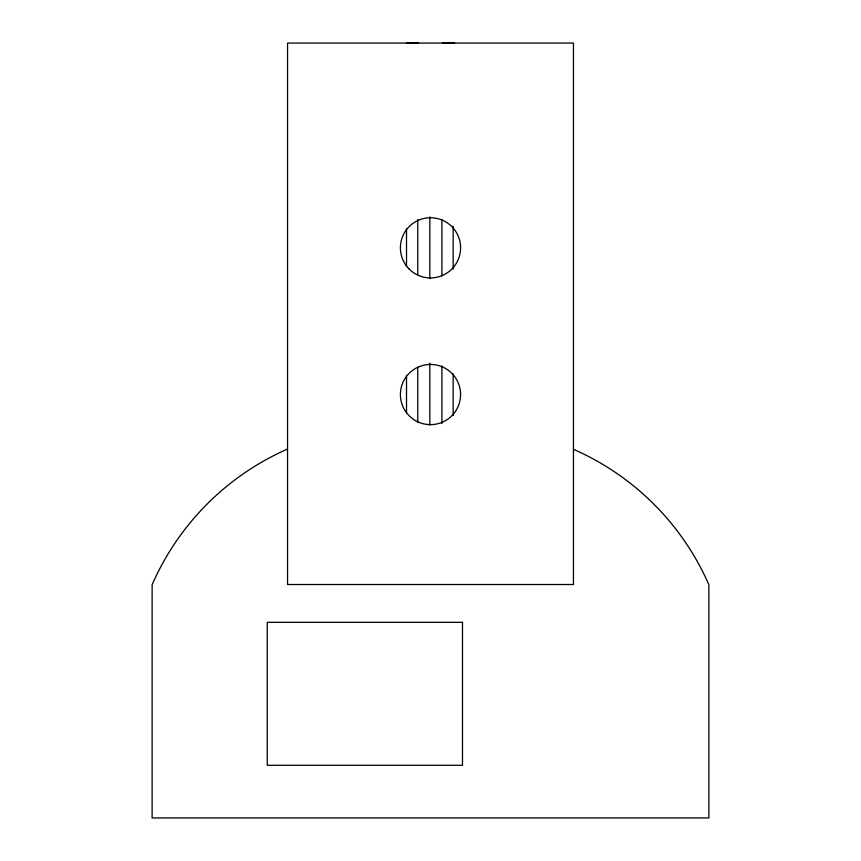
<?xml version="1.0" encoding="UTF-8"?>
<svg xmlns="http://www.w3.org/2000/svg" width="861" height="861" viewBox="0 0 861 861"><rect width="100%" height="100%" fill="white"/><g stroke="black" fill="none" stroke-linecap="round" stroke-linejoin="round"><path stroke-width="1.29" d="M406.51 412.882L406.51 375.288M406.51 266.555L406.51 228.972M417.757 422.277L417.757 367.238M417.757 274.605L417.757 219.577M429.833 424.957L429.833 363.213M429.833 278.641L429.833 216.886M441.908 423.612L441.908 365.893M441.908 275.95L441.908 219.577M453.155 415.562L453.155 373.943M453.155 269.245L453.155 226.282M413.474 43.061L406.424 43.072L418.468 43.093M447.526 43.082L454.576 43.072L442.532 43.05M287.552 449.044A263.412 263.412 0 0 0 152.128 584.716L152.128 817.95L708.872 817.95L708.872 584.716A262.949 262.949 0 0 0 573.448 449.291M573.448 584.511L287.552 584.511L287.552 43.061L573.448 43.061L573.448 584.554M462.486 622.342L267.233 622.342L267.233 765.289L462.486 765.289L462.486 622.342M409.223 269.116A30.092 30.092 0 0 0 459.57 255.62A30.092 30.092 0 0 0 422.708 218.759A30.092 30.092 0 0 0 409.223 269.116M415.454 420.609A30.092 30.092 0 0 0 460.592 394.542A30.092 30.092 0 0 0 415.454 368.476A30.092 30.092 0 0 0 415.454 420.609"/></g></svg>
